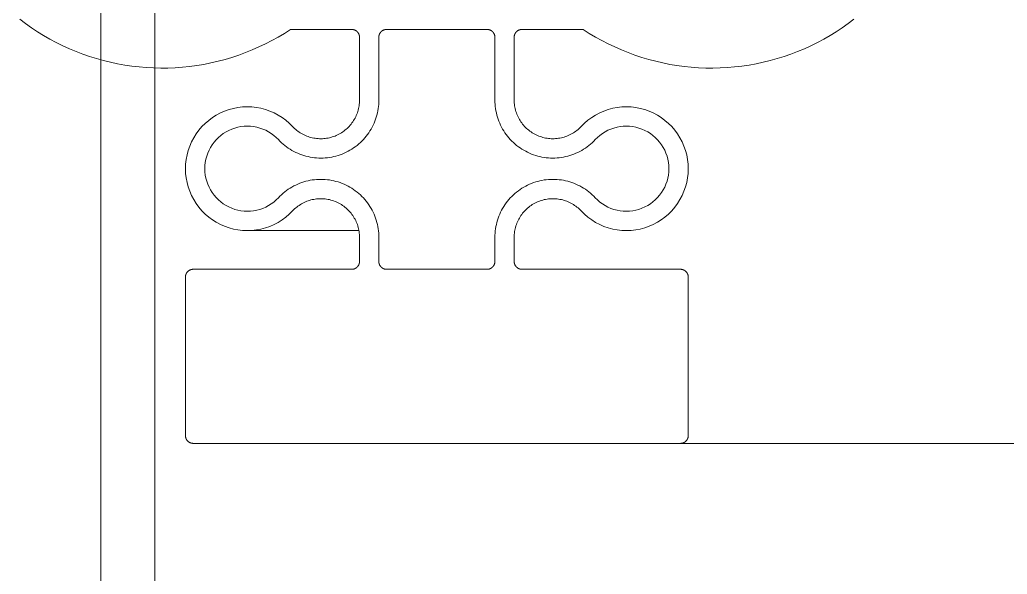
# Model space of a CAD drawing. Header units: millimetres. Extents: x -159872 to 386485, y -250577 to 158966.
# Drawn here: x 157422.58 to 157448.11, y 14197.65 to 14211.98 of the extents above; entities that cross this region are included whole.
import ezdxf

# ---------------------------------------------------------------- set-up
doc = ezdxf.new("R2010")
doc.units = ezdxf.units.MM
doc.layers.get('0').update_dxf_attribs({"lineweight": 25})
doc.layers.add('LDS-equipment-kitchen equipment', color=3, linetype='Continuous', lineweight=13)

# ---------------------------------------------------------------- blocks, each defined once
blk = doc.blocks.new('A$C73be1ed8')
for points in [[(625.4, 620.283, 0), (625.299, 620.441, 0), (625.203, 620.601, 0), (625.112, 620.765, 0), (625.026, 620.931, 0), (624.946, 621.1, 0), (624.87, 621.271, 0), (624.801, 621.444, 0), (624.736, 621.62, 0), (624.677, 621.798, 0), (624.624, 621.977, 0), (624.576, 622.158, 0), (624.534, 622.34, 0), (624.497, 622.523, 0), (624.467, 622.708, 0), (624.442, 622.893, 0), (624.423, 623.079, 0), (624.409, 623.266, 0), (624.402, 623.453, 0), (624.4, 623.64, 0), (624.404, 623.827, 0), (624.414, 624.013, 0), (624.43, 624.2, 0), (624.452, 624.385, 0), (624.479, 624.571, 0), (624.512, 624.755, 0), (624.551, 624.938, 0), (624.596, 625.119, 0), (624.646, 625.299, 0), (624.701, 625.478, 0), (624.763, 625.655, 0), (624.83, 625.829, 0), (624.902, 626.002, 0), (624.979, 626.172, 0), (625.062, 626.34, 0), (625.15, 626.505, 0), (625.243, 626.667, 0), (625.341, 626.826, 0), (625.444, 626.982, 0), (625.552, 627.135, 0), (625.665, 627.285, 0)], [(614.7, 622.8, 0), (614.7, 622.805, 0), (614.7, 622.81, 0), (614.701, 622.815, 0), (614.701, 622.82, 0), (614.702, 622.824, 0), (614.702, 622.829, 0), (614.703, 622.834, 0), (614.704, 622.839, 0), (614.705, 622.844, 0), (614.706, 622.849, 0), (614.707, 622.853, 0), (614.709, 622.858, 0), (614.71, 622.863, 0), (614.712, 622.867, 0), (614.713, 622.872, 0), (614.715, 622.877, 0), (614.717, 622.881, 0), (614.719, 622.886, 0), (614.721, 622.89, 0), (614.724, 622.894, 0), (614.726, 622.899, 0), (614.728, 622.903, 0), (614.731, 622.907, 0), (614.734, 622.911, 0), (614.736, 622.915, 0), (614.739, 622.919, 0), (614.742, 622.923, 0), (614.745, 622.927, 0), (614.749, 622.931, 0), (614.752, 622.934, 0), (614.755, 622.938, 0), (614.759, 622.941, 0), (614.762, 622.945, 0), (614.766, 622.948, 0), (614.769, 622.951, 0), (614.773, 622.955, 0), (614.777, 622.958, 0), (614.781, 622.961, 0), (614.785, 622.964, 0), (614.789, 622.966, 0), (614.793, 622.969, 0), (614.797, 622.972, 0), (614.801, 622.974, 0), (614.806, 622.976, 0), (614.81, 622.979, 0), (614.814, 622.981, 0), (614.819, 622.983, 0), (614.823, 622.985, 0), (614.828, 622.987, 0), (614.833, 622.988, 0), (614.837, 622.99, 0), (614.842, 622.991, 0), (614.847, 622.993, 0), (614.851, 622.994, 0), (614.856, 622.995, 0), (614.861, 622.996, 0), (614.866, 622.997, 0), (614.871, 622.998, 0), (614.876, 622.998, 0), (614.88, 622.999, 0), (614.885, 622.999, 0), (614.89, 623, 0), (614.895, 623, 0), (614.9, 623, 0)], [(619, 623, 0), (619.005, 623, 0), (619.01, 623, 0), (619.015, 622.999, 0), (619.02, 622.999, 0), (619.024, 622.998, 0), (619.029, 622.998, 0), (619.034, 622.997, 0), (619.039, 622.996, 0), (619.044, 622.995, 0), (619.049, 622.994, 0), (619.053, 622.993, 0), (619.058, 622.991, 0), (619.063, 622.99, 0), (619.067, 622.988, 0), (619.072, 622.987, 0), (619.077, 622.985, 0), (619.081, 622.983, 0), (619.086, 622.981, 0), (619.09, 622.979, 0), (619.094, 622.976, 0), (619.099, 622.974, 0), (619.103, 622.972, 0), (619.107, 622.969, 0), (619.111, 622.966, 0), (619.115, 622.964, 0), (619.119, 622.961, 0), (619.123, 622.958, 0), (619.127, 622.955, 0), (619.131, 622.951, 0), (619.134, 622.948, 0), (619.138, 622.945, 0), (619.141, 622.941, 0), (619.145, 622.938, 0), (619.148, 622.934, 0), (619.151, 622.931, 0), (619.155, 622.927, 0), (619.158, 622.923, 0), (619.161, 622.919, 0), (619.164, 622.915, 0), (619.166, 622.911, 0), (619.169, 622.907, 0), (619.172, 622.903, 0), (619.174, 622.899, 0), (619.176, 622.894, 0), (619.179, 622.89, 0), (619.181, 622.886, 0), (619.183, 622.881, 0), (619.185, 622.877, 0), (619.187, 622.872, 0), (619.188, 622.867, 0), (619.19, 622.863, 0), (619.191, 622.858, 0), (619.193, 622.853, 0), (619.194, 622.849, 0), (619.195, 622.844, 0), (619.196, 622.839, 0), (619.197, 622.834, 0), (619.198, 622.829, 0), (619.198, 622.824, 0), (619.199, 622.82, 0), (619.199, 622.815, 0), (619.2, 622.81, 0), (619.2, 622.805, 0), (619.2, 622.8, 0)], [(620.708, 620.231, 0), (620.623, 620.316, 0), (620.546, 620.406, 0), (620.475, 620.503, 0), (620.412, 620.604, 0), (620.356, 620.71, 0), (620.309, 620.819, 0), (620.27, 620.932, 0), (620.239, 621.048, 0), (620.217, 621.165, 0), (620.204, 621.284, 0), (620.2, 621.403, 0), (620.205, 621.523, 0), (620.218, 621.642, 0), (620.241, 621.759, 0), (620.272, 621.874, 0), (620.311, 621.987, 0), (620.359, 622.096, 0), (620.415, 622.202, 0), (620.479, 622.303, 0), (620.55, 622.399, 0), (620.628, 622.49, 0), (620.713, 622.574, 0), (620.803, 622.652, 0), (620.9, 622.723, 0), (621.001, 622.786, 0), (621.107, 622.842, 0), (621.216, 622.89, 0), (621.329, 622.929, 0), (621.444, 622.96, 0), (621.562, 622.982, 0), (621.68, 622.995, 0), (621.8, 623, 0), (621.919, 622.995, 0), (622.038, 622.982, 0), (622.155, 622.96, 0), (622.271, 622.929, 0), (622.384, 622.89, 0), (622.493, 622.842, 0), (622.599, 622.786, 0), (622.7, 622.723, 0), (622.796, 622.652, 0), (622.887, 622.574, 0), (622.971, 622.49, 0), (623.05, 622.399, 0), (623.121, 622.303, 0), (623.184, 622.202, 0), (623.24, 622.097, 0), (623.288, 621.987, 0), (623.328, 621.874, 0), (623.359, 621.759, 0), (623.382, 621.642, 0), (623.395, 621.523, 0), (623.4, 621.404, 0), (623.396, 621.284, 0), (623.383, 621.165, 0), (623.361, 621.048, 0), (623.33, 620.932, 0), (623.291, 620.82, 0), (623.243, 620.71, 0), (623.188, 620.604, 0), (623.125, 620.503, 0), (623.054, 620.406, 0), (622.976, 620.316, 0), (622.892, 620.231, 0)], [(621.049, 620.596, 0), (620.991, 620.654, 0), (620.938, 620.717, 0), (620.889, 620.783, 0), (620.846, 620.853, 0), (620.807, 620.925, 0), (620.775, 621.001, 0), (620.748, 621.078, 0), (620.727, 621.158, 0), (620.712, 621.239, 0), (620.703, 621.32, 0), (620.7, 621.402, 0), (620.703, 621.484, 0), (620.713, 621.566, 0), (620.728, 621.647, 0), (620.749, 621.726, 0), (620.777, 621.803, 0), (620.81, 621.879, 0), (620.848, 621.951, 0), (620.892, 622.021, 0), (620.941, 622.087, 0), (620.994, 622.149, 0), (621.053, 622.207, 0), (621.115, 622.261, 0), (621.181, 622.309, 0), (621.251, 622.353, 0), (621.323, 622.391, 0), (621.399, 622.424, 0), (621.476, 622.451, 0), (621.555, 622.472, 0), (621.636, 622.488, 0), (621.718, 622.497, 0), (621.8, 622.5, 0), (621.882, 622.497, 0), (621.964, 622.488, 0), (622.044, 622.472, 0), (622.124, 622.451, 0), (622.201, 622.424, 0), (622.276, 622.391, 0), (622.349, 622.353, 0), (622.419, 622.309, 0), (622.485, 622.261, 0), (622.547, 622.207, 0), (622.605, 622.149, 0), (622.659, 622.087, 0), (622.708, 622.021, 0), (622.752, 621.951, 0), (622.79, 621.879, 0), (622.823, 621.804, 0), (622.85, 621.726, 0), (622.872, 621.647, 0), (622.887, 621.566, 0), (622.897, 621.485, 0), (622.9, 621.402, 0), (622.897, 621.32, 0), (622.888, 621.239, 0), (622.873, 621.158, 0), (622.852, 621.079, 0), (622.825, 621.001, 0), (622.792, 620.926, 0), (622.754, 620.853, 0), (622.711, 620.783, 0), (622.662, 620.717, 0), (622.609, 620.654, 0), (622.551, 620.596, 0)], [(621.049, 620.596, 0), (621.089, 620.557, 0), (621.128, 620.517, 0), (621.165, 620.475, 0), (621.201, 620.431, 0), (621.235, 620.387, 0), (621.267, 620.341, 0), (621.297, 620.294, 0), (621.326, 620.246, 0), (621.353, 620.197, 0), (621.378, 620.147, 0), (621.402, 620.096, 0), (621.423, 620.044, 0), (621.442, 619.992, 0), (621.46, 619.938, 0), (621.475, 619.884, 0), (621.488, 619.83, 0), (621.5, 619.775, 0), (621.509, 619.72, 0), (621.516, 619.664, 0), (621.521, 619.609, 0), (621.524, 619.553, 0), (621.525, 619.497, 0), (621.524, 619.441, 0), (621.521, 619.385, 0), (621.515, 619.329, 0), (621.508, 619.273, 0), (621.498, 619.218, 0), (621.487, 619.163, 0), (621.473, 619.109, 0), (621.458, 619.055, 0), (621.44, 619.002, 0), (621.42, 618.95, 0), (621.399, 618.898, 0), (621.375, 618.847, 0), (621.35, 618.797, 0), (621.323, 618.748, 0), (621.294, 618.7, 0), (621.263, 618.653, 0), (621.231, 618.608, 0), (621.197, 618.563, 0), (621.161, 618.52, 0), (621.123, 618.478, 0), (621.084, 618.438, 0), (621.044, 618.399, 0), (621.002, 618.362, 0), (620.959, 618.326, 0), (620.915, 618.292, 0), (620.869, 618.26, 0), (620.822, 618.229, 0), (620.774, 618.2, 0), (620.725, 618.173, 0), (620.675, 618.148, 0), (620.624, 618.125, 0), (620.572, 618.103, 0), (620.52, 618.084, 0), (620.467, 618.066, 0), (620.413, 618.051, 0), (620.358, 618.038, 0), (620.303, 618.026, 0), (620.248, 618.017, 0), (620.193, 618.009, 0), (620.137, 618.004, 0), (620.081, 618.001, 0), (620.025, 618, 0)], [(623.575, 618, 0), (623.519, 618.001, 0), (623.463, 618.004, 0), (623.407, 618.009, 0), (623.352, 618.017, 0), (623.296, 618.026, 0), (623.242, 618.037, 0), (623.187, 618.051, 0), (623.133, 618.066, 0), (623.08, 618.084, 0), (623.028, 618.103, 0), (622.976, 618.125, 0), (622.925, 618.148, 0), (622.875, 618.173, 0), (622.826, 618.2, 0), (622.778, 618.229, 0), (622.731, 618.26, 0), (622.685, 618.292, 0), (622.641, 618.326, 0), (622.598, 618.362, 0), (622.556, 618.399, 0), (622.515, 618.438, 0), (622.476, 618.478, 0), (622.439, 618.52, 0), (622.403, 618.563, 0), (622.369, 618.608, 0), (622.337, 618.653, 0), (622.306, 618.7, 0), (622.277, 618.748, 0), (622.25, 618.797, 0), (622.224, 618.847, 0), (622.201, 618.898, 0), (622.179, 618.95, 0), (622.16, 619.002, 0), (622.142, 619.055, 0), (622.127, 619.109, 0), (622.113, 619.163, 0), (622.102, 619.218, 0), (622.092, 619.273, 0), (622.085, 619.329, 0), (622.079, 619.385, 0), (622.076, 619.441, 0), (622.075, 619.497, 0), (622.076, 619.553, 0), (622.079, 619.609, 0), (622.084, 619.664, 0), (622.091, 619.72, 0), (622.1, 619.775, 0), (622.112, 619.83, 0), (622.125, 619.885, 0), (622.14, 619.938, 0), (622.158, 619.992, 0), (622.177, 620.044, 0), (622.198, 620.096, 0), (622.222, 620.147, 0), (622.247, 620.197, 0), (622.274, 620.246, 0), (622.302, 620.294, 0), (622.333, 620.341, 0), (622.365, 620.387, 0), (622.399, 620.432, 0), (622.435, 620.475, 0), (622.472, 620.517, 0), (622.511, 620.557, 0), (622.551, 620.596, 0)], [(620.708, 620.231, 0), (620.734, 620.205, 0), (620.76, 620.178, 0), (620.785, 620.15, 0), (620.809, 620.121, 0), (620.831, 620.091, 0), (620.853, 620.061, 0), (620.873, 620.029, 0), (620.893, 619.997, 0), (620.91, 619.965, 0), (620.927, 619.931, 0), (620.943, 619.897, 0), (620.957, 619.863, 0), (620.97, 619.828, 0), (620.981, 619.792, 0), (620.992, 619.756, 0), (621, 619.72, 0), (621.008, 619.683, 0), (621.014, 619.647, 0), (621.019, 619.61, 0), (621.022, 619.572, 0), (621.024, 619.535, 0), (621.025, 619.498, 0), (621.024, 619.46, 0), (621.022, 619.423, 0), (621.018, 619.386, 0), (621.014, 619.349, 0), (621.007, 619.312, 0), (621, 619.276, 0), (620.99, 619.239, 0), (620.98, 619.204, 0), (620.968, 619.168, 0), (620.955, 619.133, 0), (620.941, 619.099, 0), (620.925, 619.065, 0), (620.908, 619.031, 0), (620.89, 618.999, 0), (620.871, 618.967, 0), (620.85, 618.936, 0), (620.829, 618.905, 0), (620.806, 618.876, 0), (620.782, 618.847, 0), (620.757, 618.819, 0), (620.731, 618.792, 0), (620.704, 618.766, 0), (620.677, 618.741, 0), (620.648, 618.718, 0), (620.618, 618.695, 0), (620.588, 618.673, 0), (620.556, 618.653, 0), (620.524, 618.634, 0), (620.492, 618.616, 0), (620.458, 618.599, 0), (620.424, 618.583, 0), (620.39, 618.569, 0), (620.355, 618.556, 0), (620.319, 618.544, 0), (620.283, 618.534, 0), (620.247, 618.525, 0), (620.211, 618.517, 0), (620.174, 618.511, 0), (620.137, 618.506, 0), (620.1, 618.503, 0), (620.062, 618.501, 0), (620.025, 618.5, 0)], [(623.575, 618.5, 0), (623.538, 618.501, 0), (623.5, 618.503, 0), (623.463, 618.506, 0), (623.426, 618.511, 0), (623.389, 618.517, 0), (623.353, 618.525, 0), (623.317, 618.534, 0), (623.281, 618.544, 0), (623.245, 618.556, 0), (623.21, 618.569, 0), (623.176, 618.583, 0), (623.142, 618.599, 0), (623.108, 618.616, 0), (623.076, 618.634, 0), (623.044, 618.653, 0), (623.012, 618.673, 0), (622.982, 618.695, 0), (622.952, 618.718, 0), (622.923, 618.741, 0), (622.895, 618.766, 0), (622.869, 618.792, 0), (622.843, 618.819, 0), (622.818, 618.847, 0), (622.794, 618.875, 0), (622.771, 618.905, 0), (622.749, 618.935, 0), (622.729, 618.967, 0), (622.71, 618.999, 0), (622.691, 619.031, 0), (622.675, 619.065, 0), (622.659, 619.099, 0), (622.645, 619.133, 0), (622.632, 619.168, 0), (622.62, 619.204, 0), (622.609, 619.239, 0), (622.6, 619.276, 0), (622.593, 619.312, 0), (622.586, 619.349, 0), (622.581, 619.386, 0), (622.578, 619.423, 0), (622.576, 619.46, 0), (622.575, 619.498, 0), (622.575, 619.535, 0), (622.577, 619.572, 0), (622.581, 619.61, 0), (622.586, 619.647, 0), (622.592, 619.684, 0), (622.599, 619.72, 0), (622.608, 619.756, 0), (622.618, 619.792, 0), (622.63, 619.828, 0), (622.643, 619.863, 0), (622.657, 619.897, 0), (622.673, 619.931, 0), (622.689, 619.965, 0), (622.707, 619.998, 0), (622.727, 620.03, 0), (622.747, 620.061, 0), (622.768, 620.091, 0), (622.791, 620.121, 0), (622.815, 620.15, 0), (622.84, 620.178, 0), (622.865, 620.205, 0), (622.892, 620.231, 0)], [(619.4, 618.5, 0), (619.395, 618.5, 0), (619.39, 618.5, 0), (619.385, 618.501, 0), (619.38, 618.501, 0), (619.376, 618.502, 0), (619.371, 618.502, 0), (619.366, 618.503, 0), (619.361, 618.504, 0), (619.356, 618.505, 0), (619.351, 618.506, 0), (619.347, 618.507, 0), (619.342, 618.509, 0), (619.337, 618.51, 0), (619.333, 618.512, 0), (619.328, 618.513, 0), (619.323, 618.515, 0), (619.319, 618.517, 0), (619.314, 618.519, 0), (619.31, 618.521, 0), (619.306, 618.524, 0), (619.301, 618.526, 0), (619.297, 618.528, 0), (619.293, 618.531, 0), (619.289, 618.534, 0), (619.285, 618.536, 0), (619.281, 618.539, 0), (619.277, 618.542, 0), (619.273, 618.545, 0), (619.269, 618.549, 0), (619.266, 618.552, 0), (619.262, 618.555, 0), (619.259, 618.559, 0), (619.255, 618.562, 0), (619.252, 618.566, 0), (619.249, 618.569, 0), (619.245, 618.573, 0), (619.242, 618.577, 0), (619.239, 618.581, 0), (619.236, 618.585, 0), (619.234, 618.589, 0), (619.231, 618.593, 0), (619.228, 618.597, 0), (619.226, 618.601, 0), (619.224, 618.606, 0), (619.221, 618.61, 0), (619.219, 618.614, 0), (619.217, 618.619, 0), (619.215, 618.623, 0), (619.213, 618.628, 0), (619.212, 618.633, 0), (619.21, 618.637, 0), (619.209, 618.642, 0), (619.207, 618.647, 0), (619.206, 618.651, 0), (619.205, 618.656, 0), (619.204, 618.661, 0), (619.203, 618.666, 0), (619.202, 618.671, 0), (619.202, 618.676, 0), (619.201, 618.68, 0), (619.201, 618.685, 0), (619.2, 618.69, 0), (619.2, 618.695, 0), (619.2, 618.7, 0)], [(625.4, 618.7, 0), (625.4, 618.695, 0), (625.4, 618.69, 0), (625.399, 618.685, 0), (625.399, 618.68, 0), (625.398, 618.676, 0), (625.398, 618.671, 0), (625.397, 618.666, 0), (625.396, 618.661, 0), (625.395, 618.656, 0), (625.394, 618.651, 0), (625.393, 618.647, 0), (625.391, 618.642, 0), (625.39, 618.637, 0), (625.388, 618.633, 0), (625.387, 618.628, 0), (625.385, 618.623, 0), (625.383, 618.619, 0), (625.381, 618.614, 0), (625.379, 618.61, 0), (625.376, 618.606, 0), (625.374, 618.601, 0), (625.372, 618.597, 0), (625.369, 618.593, 0), (625.366, 618.589, 0), (625.364, 618.585, 0), (625.361, 618.581, 0), (625.358, 618.577, 0), (625.355, 618.573, 0), (625.351, 618.569, 0), (625.348, 618.566, 0), (625.345, 618.562, 0), (625.341, 618.559, 0), (625.338, 618.555, 0), (625.334, 618.552, 0), (625.331, 618.549, 0), (625.327, 618.545, 0), (625.323, 618.542, 0), (625.319, 618.539, 0), (625.315, 618.536, 0), (625.311, 618.534, 0), (625.307, 618.531, 0), (625.303, 618.528, 0), (625.299, 618.526, 0), (625.294, 618.524, 0), (625.29, 618.521, 0), (625.286, 618.519, 0), (625.281, 618.517, 0), (625.277, 618.515, 0), (625.272, 618.513, 0), (625.267, 618.512, 0), (625.263, 618.51, 0), (625.258, 618.509, 0), (625.253, 618.507, 0), (625.249, 618.506, 0), (625.244, 618.505, 0), (625.239, 618.504, 0), (625.234, 618.503, 0), (625.229, 618.502, 0), (625.224, 618.502, 0), (625.22, 618.501, 0), (625.215, 618.501, 0), (625.21, 618.5, 0), (625.205, 618.5, 0), (625.2, 618.5, 0)], [(619.2, 617.8, 0), (619.2, 617.805, 0), (619.2, 617.81, 0), (619.201, 617.815, 0), (619.201, 617.82, 0), (619.202, 617.824, 0), (619.202, 617.829, 0), (619.203, 617.834, 0), (619.204, 617.839, 0), (619.205, 617.844, 0), (619.206, 617.849, 0), (619.207, 617.853, 0), (619.209, 617.858, 0), (619.21, 617.863, 0), (619.212, 617.867, 0), (619.213, 617.872, 0), (619.215, 617.877, 0), (619.217, 617.881, 0), (619.219, 617.886, 0), (619.221, 617.89, 0), (619.224, 617.894, 0), (619.226, 617.899, 0), (619.228, 617.903, 0), (619.231, 617.907, 0), (619.234, 617.911, 0), (619.236, 617.915, 0), (619.239, 617.919, 0), (619.242, 617.923, 0), (619.245, 617.927, 0), (619.249, 617.931, 0), (619.252, 617.934, 0), (619.255, 617.938, 0), (619.259, 617.941, 0), (619.262, 617.945, 0), (619.266, 617.948, 0), (619.269, 617.951, 0), (619.273, 617.955, 0), (619.277, 617.958, 0), (619.281, 617.961, 0), (619.285, 617.964, 0), (619.289, 617.966, 0), (619.293, 617.969, 0), (619.297, 617.972, 0), (619.301, 617.974, 0), (619.306, 617.976, 0), (619.31, 617.979, 0), (619.314, 617.981, 0), (619.319, 617.983, 0), (619.323, 617.985, 0), (619.328, 617.987, 0), (619.333, 617.988, 0), (619.337, 617.99, 0), (619.342, 617.991, 0), (619.347, 617.993, 0), (619.351, 617.994, 0), (619.356, 617.995, 0), (619.361, 617.996, 0), (619.366, 617.997, 0), (619.371, 617.998, 0), (619.376, 617.998, 0), (619.38, 617.999, 0), (619.385, 617.999, 0), (619.39, 618, 0), (619.395, 618, 0), (619.4, 618, 0)], [(625.2, 618, 0), (625.205, 618, 0), (625.21, 618, 0), (625.215, 617.999, 0), (625.22, 617.999, 0), (625.224, 617.998, 0), (625.229, 617.998, 0), (625.234, 617.997, 0), (625.239, 617.996, 0), (625.244, 617.995, 0), (625.249, 617.994, 0), (625.253, 617.993, 0), (625.258, 617.991, 0), (625.263, 617.99, 0), (625.267, 617.988, 0), (625.272, 617.987, 0), (625.277, 617.985, 0), (625.281, 617.983, 0), (625.286, 617.981, 0), (625.29, 617.979, 0), (625.294, 617.976, 0), (625.299, 617.974, 0), (625.303, 617.972, 0), (625.307, 617.969, 0), (625.311, 617.966, 0), (625.315, 617.964, 0), (625.319, 617.961, 0), (625.323, 617.958, 0), (625.327, 617.955, 0), (625.331, 617.951, 0), (625.334, 617.948, 0), (625.338, 617.945, 0), (625.341, 617.941, 0), (625.345, 617.938, 0), (625.348, 617.934, 0), (625.351, 617.931, 0), (625.355, 617.927, 0), (625.358, 617.923, 0), (625.361, 617.919, 0), (625.364, 617.915, 0), (625.366, 617.911, 0), (625.369, 617.907, 0), (625.372, 617.903, 0), (625.374, 617.899, 0), (625.376, 617.894, 0), (625.379, 617.89, 0), (625.381, 617.886, 0), (625.383, 617.881, 0), (625.385, 617.877, 0), (625.387, 617.872, 0), (625.388, 617.867, 0), (625.39, 617.863, 0), (625.391, 617.858, 0), (625.393, 617.853, 0), (625.394, 617.849, 0), (625.395, 617.844, 0), (625.396, 617.839, 0), (625.397, 617.834, 0), (625.398, 617.829, 0), (625.398, 617.824, 0), (625.399, 617.82, 0), (625.399, 617.815, 0), (625.4, 617.81, 0), (625.4, 617.805, 0), (625.4, 617.8, 0)], [(619.4, 615, 0), (619.395, 615, 0), (619.39, 615, 0), (619.385, 615.001, 0), (619.38, 615.001, 0), (619.376, 615.002, 0), (619.371, 615.002, 0), (619.366, 615.003, 0), (619.361, 615.004, 0), (619.356, 615.005, 0), (619.351, 615.006, 0), (619.347, 615.007, 0), (619.342, 615.009, 0), (619.337, 615.01, 0), (619.333, 615.012, 0), (619.328, 615.013, 0), (619.323, 615.015, 0), (619.319, 615.017, 0), (619.314, 615.019, 0), (619.31, 615.021, 0), (619.306, 615.024, 0), (619.301, 615.026, 0), (619.297, 615.028, 0), (619.293, 615.031, 0), (619.289, 615.034, 0), (619.285, 615.036, 0), (619.281, 615.039, 0), (619.277, 615.042, 0), (619.273, 615.045, 0), (619.269, 615.049, 0), (619.266, 615.052, 0), (619.262, 615.055, 0), (619.259, 615.059, 0), (619.255, 615.062, 0), (619.252, 615.066, 0), (619.249, 615.069, 0), (619.245, 615.073, 0), (619.242, 615.077, 0), (619.239, 615.081, 0), (619.236, 615.085, 0), (619.234, 615.089, 0), (619.231, 615.093, 0), (619.228, 615.097, 0), (619.226, 615.101, 0), (619.224, 615.106, 0), (619.221, 615.11, 0), (619.219, 615.114, 0), (619.217, 615.119, 0), (619.215, 615.123, 0), (619.213, 615.128, 0), (619.212, 615.133, 0), (619.21, 615.137, 0), (619.209, 615.142, 0), (619.207, 615.147, 0), (619.206, 615.151, 0), (619.205, 615.156, 0), (619.204, 615.161, 0), (619.203, 615.166, 0), (619.202, 615.171, 0), (619.202, 615.176, 0), (619.201, 615.18, 0), (619.201, 615.185, 0), (619.2, 615.19, 0), (619.2, 615.195, 0), (619.2, 615.2, 0)], [(625.4, 615.2, 0), (625.4, 615.195, 0), (625.4, 615.19, 0), (625.399, 615.185, 0), (625.399, 615.18, 0), (625.398, 615.176, 0), (625.398, 615.171, 0), (625.397, 615.166, 0), (625.396, 615.161, 0), (625.395, 615.156, 0), (625.394, 615.151, 0), (625.393, 615.147, 0), (625.391, 615.142, 0), (625.39, 615.137, 0), (625.388, 615.133, 0), (625.387, 615.128, 0), (625.385, 615.123, 0), (625.383, 615.119, 0), (625.381, 615.114, 0), (625.379, 615.11, 0), (625.376, 615.106, 0), (625.374, 615.101, 0), (625.372, 615.097, 0), (625.369, 615.093, 0), (625.366, 615.089, 0), (625.364, 615.085, 0), (625.361, 615.081, 0), (625.358, 615.077, 0), (625.355, 615.073, 0), (625.351, 615.069, 0), (625.348, 615.066, 0), (625.345, 615.062, 0), (625.341, 615.059, 0), (625.338, 615.055, 0), (625.334, 615.052, 0), (625.331, 615.049, 0), (625.327, 615.045, 0), (625.323, 615.042, 0), (625.319, 615.039, 0), (625.315, 615.036, 0), (625.311, 615.034, 0), (625.307, 615.031, 0), (625.303, 615.028, 0), (625.299, 615.026, 0), (625.294, 615.024, 0), (625.29, 615.021, 0), (625.286, 615.019, 0), (625.281, 615.017, 0), (625.277, 615.015, 0), (625.272, 615.013, 0), (625.267, 615.012, 0), (625.263, 615.01, 0), (625.258, 615.009, 0), (625.253, 615.007, 0), (625.249, 615.006, 0), (625.244, 615.005, 0), (625.239, 615.004, 0), (625.234, 615.003, 0), (625.229, 615.002, 0), (625.224, 615.002, 0), (625.22, 615.001, 0), (625.215, 615.001, 0), (625.21, 615, 0), (625.205, 615, 0), (625.2, 615, 0)], [(620.025, 615, 0), (620.081, 614.999, 0), (620.137, 614.996, 0), (620.193, 614.991, 0), (620.248, 614.983, 0), (620.303, 614.974, 0), (620.358, 614.962, 0), (620.413, 614.949, 0), (620.467, 614.934, 0), (620.52, 614.916, 0), (620.572, 614.897, 0), (620.624, 614.875, 0), (620.675, 614.852, 0), (620.725, 614.827, 0), (620.774, 614.8, 0), (620.822, 614.771, 0), (620.869, 614.74, 0), (620.915, 614.708, 0), (620.959, 614.674, 0), (621.002, 614.638, 0), (621.044, 614.601, 0), (621.084, 614.562, 0), (621.123, 614.522, 0), (621.161, 614.48, 0), (621.197, 614.437, 0), (621.231, 614.392, 0), (621.263, 614.347, 0), (621.294, 614.3, 0), (621.323, 614.252, 0), (621.35, 614.203, 0), (621.375, 614.153, 0), (621.399, 614.102, 0), (621.42, 614.05, 0), (621.44, 613.998, 0), (621.458, 613.945, 0), (621.473, 613.891, 0), (621.487, 613.837, 0), (621.498, 613.782, 0), (621.508, 613.727, 0), (621.515, 613.671, 0), (621.521, 613.615, 0), (621.524, 613.559, 0), (621.525, 613.503, 0), (621.524, 613.447, 0), (621.521, 613.391, 0), (621.516, 613.336, 0), (621.509, 613.28, 0), (621.5, 613.225, 0), (621.488, 613.17, 0), (621.475, 613.116, 0), (621.46, 613.062, 0), (621.442, 613.008, 0), (621.423, 612.956, 0), (621.402, 612.904, 0), (621.378, 612.853, 0), (621.353, 612.803, 0), (621.326, 612.754, 0), (621.297, 612.706, 0), (621.267, 612.659, 0), (621.235, 612.613, 0), (621.201, 612.569, 0), (621.165, 612.525, 0), (621.128, 612.483, 0), (621.089, 612.443, 0), (621.049, 612.404, 0)], [(622.551, 612.404, 0), (622.511, 612.443, 0), (622.472, 612.483, 0), (622.435, 612.525, 0), (622.399, 612.569, 0), (622.365, 612.613, 0), (622.333, 612.659, 0), (622.303, 612.706, 0), (622.274, 612.754, 0), (622.247, 612.803, 0), (622.222, 612.853, 0), (622.198, 612.904, 0), (622.177, 612.956, 0), (622.158, 613.008, 0), (622.14, 613.062, 0), (622.125, 613.116, 0), (622.112, 613.17, 0), (622.1, 613.225, 0), (622.091, 613.28, 0), (622.084, 613.336, 0), (622.079, 613.391, 0), (622.076, 613.447, 0), (622.075, 613.503, 0), (622.076, 613.559, 0), (622.079, 613.615, 0), (622.085, 613.671, 0), (622.092, 613.727, 0), (622.102, 613.782, 0), (622.113, 613.837, 0), (622.127, 613.891, 0), (622.142, 613.945, 0), (622.16, 613.998, 0), (622.18, 614.05, 0), (622.201, 614.102, 0), (622.225, 614.153, 0), (622.25, 614.203, 0), (622.277, 614.252, 0), (622.306, 614.3, 0), (622.337, 614.347, 0), (622.369, 614.392, 0), (622.403, 614.437, 0), (622.439, 614.48, 0), (622.477, 614.522, 0), (622.516, 614.562, 0), (622.556, 614.601, 0), (622.598, 614.638, 0), (622.641, 614.674, 0), (622.685, 614.708, 0), (622.731, 614.74, 0), (622.778, 614.771, 0), (622.826, 614.8, 0), (622.875, 614.827, 0), (622.925, 614.852, 0), (622.976, 614.875, 0), (623.028, 614.897, 0), (623.08, 614.916, 0), (623.133, 614.934, 0), (623.187, 614.949, 0), (623.242, 614.962, 0), (623.297, 614.974, 0), (623.352, 614.983, 0), (623.407, 614.991, 0), (623.463, 614.996, 0), (623.519, 614.999, 0), (623.575, 615, 0)], [(619.2, 614.3, 0), (619.2, 614.305, 0), (619.2, 614.31, 0), (619.201, 614.315, 0), (619.201, 614.32, 0), (619.202, 614.324, 0), (619.202, 614.329, 0), (619.203, 614.334, 0), (619.204, 614.339, 0), (619.205, 614.344, 0), (619.206, 614.349, 0), (619.207, 614.353, 0), (619.209, 614.358, 0), (619.21, 614.363, 0), (619.212, 614.367, 0), (619.213, 614.372, 0), (619.215, 614.377, 0), (619.217, 614.381, 0), (619.219, 614.386, 0), (619.221, 614.39, 0), (619.224, 614.394, 0), (619.226, 614.399, 0), (619.228, 614.403, 0), (619.231, 614.407, 0), (619.234, 614.411, 0), (619.236, 614.415, 0), (619.239, 614.419, 0), (619.242, 614.423, 0), (619.245, 614.427, 0), (619.249, 614.431, 0), (619.252, 614.434, 0), (619.255, 614.438, 0), (619.259, 614.441, 0), (619.262, 614.445, 0), (619.266, 614.448, 0), (619.269, 614.451, 0), (619.273, 614.455, 0), (619.277, 614.458, 0), (619.281, 614.461, 0), (619.285, 614.464, 0), (619.289, 614.466, 0), (619.293, 614.469, 0), (619.297, 614.472, 0), (619.301, 614.474, 0), (619.306, 614.476, 0), (619.31, 614.479, 0), (619.314, 614.481, 0), (619.319, 614.483, 0), (619.323, 614.485, 0), (619.328, 614.487, 0), (619.333, 614.488, 0), (619.337, 614.49, 0), (619.342, 614.491, 0), (619.347, 614.493, 0), (619.351, 614.494, 0), (619.356, 614.495, 0), (619.361, 614.496, 0), (619.366, 614.497, 0), (619.371, 614.498, 0), (619.376, 614.498, 0), (619.38, 614.499, 0), (619.385, 614.499, 0), (619.39, 614.5, 0), (619.395, 614.5, 0), (619.4, 614.5, 0)], [(620.025, 614.5, 0), (620.062, 614.499, 0), (620.1, 614.497, 0), (620.137, 614.494, 0), (620.174, 614.489, 0), (620.211, 614.483, 0), (620.247, 614.475, 0), (620.283, 614.466, 0), (620.319, 614.456, 0), (620.355, 614.444, 0), (620.39, 614.431, 0), (620.424, 614.417, 0), (620.458, 614.401, 0), (620.492, 614.384, 0), (620.524, 614.366, 0), (620.556, 614.347, 0), (620.588, 614.327, 0), (620.618, 614.305, 0), (620.648, 614.282, 0), (620.677, 614.259, 0), (620.704, 614.234, 0), (620.731, 614.208, 0), (620.757, 614.181, 0), (620.782, 614.153, 0), (620.806, 614.124, 0), (620.829, 614.095, 0), (620.85, 614.064, 0), (620.871, 614.033, 0), (620.89, 614.001, 0), (620.908, 613.969, 0), (620.925, 613.935, 0), (620.941, 613.901, 0), (620.955, 613.867, 0), (620.968, 613.832, 0), (620.98, 613.796, 0), (620.99, 613.761, 0), (621, 613.724, 0), (621.007, 613.688, 0), (621.014, 613.651, 0), (621.018, 613.614, 0), (621.022, 613.577, 0), (621.024, 613.54, 0), (621.025, 613.502, 0), (621.024, 613.465, 0), (621.022, 613.428, 0), (621.019, 613.39, 0), (621.014, 613.353, 0), (621.008, 613.317, 0), (621, 613.28, 0), (620.992, 613.244, 0), (620.981, 613.208, 0), (620.97, 613.172, 0), (620.957, 613.137, 0), (620.943, 613.103, 0), (620.927, 613.069, 0), (620.91, 613.035, 0), (620.893, 613.003, 0), (620.873, 612.971, 0), (620.853, 612.939, 0), (620.831, 612.909, 0), (620.809, 612.879, 0), (620.785, 612.85, 0), (620.76, 612.822, 0), (620.734, 612.795, 0), (620.708, 612.769, 0)], [(622.892, 612.769, 0), (622.865, 612.795, 0), (622.84, 612.822, 0), (622.815, 612.85, 0), (622.791, 612.879, 0), (622.768, 612.909, 0), (622.747, 612.939, 0), (622.727, 612.97, 0), (622.707, 613.003, 0), (622.689, 613.035, 0), (622.673, 613.069, 0), (622.657, 613.103, 0), (622.643, 613.137, 0), (622.63, 613.172, 0), (622.618, 613.208, 0), (622.608, 613.244, 0), (622.599, 613.28, 0), (622.592, 613.316, 0), (622.586, 613.353, 0), (622.581, 613.39, 0), (622.577, 613.428, 0), (622.575, 613.465, 0), (622.575, 613.502, 0), (622.576, 613.54, 0), (622.578, 613.577, 0), (622.581, 613.614, 0), (622.586, 613.651, 0), (622.593, 613.688, 0), (622.6, 613.724, 0), (622.609, 613.761, 0), (622.62, 613.796, 0), (622.632, 613.832, 0), (622.645, 613.867, 0), (622.659, 613.901, 0), (622.675, 613.935, 0), (622.691, 613.969, 0), (622.71, 614.001, 0), (622.729, 614.033, 0), (622.749, 614.065, 0), (622.771, 614.095, 0), (622.794, 614.125, 0), (622.818, 614.153, 0), (622.843, 614.181, 0), (622.869, 614.208, 0), (622.895, 614.234, 0), (622.923, 614.259, 0), (622.952, 614.282, 0), (622.982, 614.305, 0), (623.012, 614.327, 0), (623.044, 614.347, 0), (623.076, 614.366, 0), (623.108, 614.384, 0), (623.142, 614.401, 0), (623.176, 614.417, 0), (623.21, 614.431, 0), (623.245, 614.444, 0), (623.281, 614.456, 0), (623.317, 614.466, 0), (623.353, 614.475, 0), (623.389, 614.483, 0), (623.426, 614.489, 0), (623.463, 614.494, 0), (623.5, 614.497, 0), (623.538, 614.499, 0), (623.575, 614.5, 0)], [(625.2, 614.5, 0), (625.205, 614.5, 0), (625.21, 614.5, 0), (625.215, 614.499, 0), (625.22, 614.499, 0), (625.224, 614.498, 0), (625.229, 614.498, 0), (625.234, 614.497, 0), (625.239, 614.496, 0), (625.244, 614.495, 0), (625.249, 614.494, 0), (625.253, 614.493, 0), (625.258, 614.491, 0), (625.263, 614.49, 0), (625.267, 614.488, 0), (625.272, 614.487, 0), (625.277, 614.485, 0), (625.281, 614.483, 0), (625.286, 614.481, 0), (625.29, 614.479, 0), (625.294, 614.476, 0), (625.299, 614.474, 0), (625.303, 614.472, 0), (625.307, 614.469, 0), (625.311, 614.466, 0), (625.315, 614.464, 0), (625.319, 614.461, 0), (625.323, 614.458, 0), (625.327, 614.455, 0), (625.331, 614.451, 0), (625.334, 614.448, 0), (625.338, 614.445, 0), (625.341, 614.441, 0), (625.345, 614.438, 0), (625.348, 614.434, 0), (625.351, 614.431, 0), (625.355, 614.427, 0), (625.358, 614.423, 0), (625.361, 614.419, 0), (625.364, 614.415, 0), (625.366, 614.411, 0), (625.369, 614.407, 0), (625.372, 614.403, 0), (625.374, 614.399, 0), (625.376, 614.394, 0), (625.379, 614.39, 0), (625.381, 614.386, 0), (625.383, 614.381, 0), (625.385, 614.377, 0), (625.387, 614.372, 0), (625.388, 614.367, 0), (625.39, 614.363, 0), (625.391, 614.358, 0), (625.393, 614.353, 0), (625.394, 614.349, 0), (625.395, 614.344, 0), (625.396, 614.339, 0), (625.397, 614.334, 0), (625.398, 614.329, 0), (625.398, 614.324, 0), (625.399, 614.32, 0), (625.399, 614.315, 0), (625.4, 614.31, 0), (625.4, 614.305, 0), (625.4, 614.3, 0)], [(622.892, 612.769, 0), (622.976, 612.684, 0), (623.054, 612.594, 0), (623.125, 612.497, 0), (623.188, 612.396, 0), (623.243, 612.29, 0), (623.291, 612.18, 0), (623.33, 612.068, 0), (623.361, 611.952, 0), (623.383, 611.835, 0), (623.396, 611.716, 0), (623.4, 611.596, 0), (623.395, 611.477, 0), (623.382, 611.358, 0), (623.359, 611.241, 0), (623.328, 611.126, 0), (623.288, 611.013, 0), (623.24, 610.903, 0), (623.184, 610.798, 0), (623.121, 610.697, 0), (623.05, 610.601, 0), (622.971, 610.51, 0), (622.887, 610.426, 0), (622.796, 610.348, 0), (622.7, 610.277, 0), (622.599, 610.214, 0), (622.493, 610.158, 0), (622.384, 610.11, 0), (622.271, 610.071, 0), (622.155, 610.04, 0), (622.038, 610.018, 0), (621.919, 610.005, 0), (621.8, 610, 0), (621.68, 610.005, 0), (621.562, 610.018, 0), (621.444, 610.04, 0), (621.329, 610.071, 0), (621.216, 610.11, 0), (621.107, 610.158, 0), (621.001, 610.214, 0), (620.9, 610.277, 0), (620.803, 610.348, 0), (620.713, 610.426, 0), (620.628, 610.51, 0), (620.55, 610.601, 0), (620.479, 610.697, 0), (620.415, 610.798, 0), (620.359, 610.904, 0), (620.311, 611.013, 0), (620.272, 611.126, 0), (620.241, 611.241, 0), (620.218, 611.358, 0), (620.205, 611.477, 0), (620.2, 611.597, 0), (620.204, 611.716, 0), (620.217, 611.835, 0), (620.239, 611.952, 0), (620.27, 612.068, 0), (620.309, 612.181, 0), (620.356, 612.29, 0), (620.412, 612.396, 0), (620.475, 612.497, 0), (620.546, 612.594, 0), (620.623, 612.684, 0), (620.708, 612.769, 0)], [(625.665, 605.715, 0), (625.552, 605.865, 0), (625.444, 606.018, 0), (625.341, 606.174, 0), (625.243, 606.333, 0), (625.15, 606.495, 0), (625.062, 606.66, 0), (624.979, 606.828, 0), (624.902, 606.998, 0), (624.83, 607.171, 0), (624.763, 607.345, 0), (624.701, 607.522, 0), (624.646, 607.701, 0), (624.596, 607.881, 0), (624.551, 608.062, 0), (624.512, 608.245, 0), (624.479, 608.429, 0), (624.452, 608.615, 0), (624.43, 608.8, 0), (624.414, 608.987, 0), (624.404, 609.173, 0), (624.4, 609.36, 0), (624.402, 609.547, 0), (624.409, 609.734, 0), (624.423, 609.921, 0), (624.442, 610.107, 0), (624.467, 610.292, 0), (624.497, 610.477, 0), (624.534, 610.66, 0), (624.576, 610.842, 0), (624.624, 611.023, 0), (624.677, 611.202, 0), (624.736, 611.38, 0), (624.801, 611.556, 0), (624.87, 611.729, 0), (624.946, 611.9, 0), (625.026, 612.069, 0), (625.112, 612.235, 0), (625.203, 612.399, 0), (625.299, 612.559, 0), (625.4, 612.717, 0)], [(622.551, 612.404, 0), (622.609, 612.346, 0), (622.662, 612.283, 0), (622.711, 612.217, 0), (622.754, 612.147, 0), (622.792, 612.075, 0), (622.825, 611.999, 0), (622.852, 611.922, 0), (622.873, 611.842, 0), (622.888, 611.761, 0), (622.897, 611.68, 0), (622.9, 611.598, 0), (622.897, 611.516, 0), (622.887, 611.434, 0), (622.872, 611.353, 0), (622.851, 611.274, 0), (622.823, 611.196, 0), (622.79, 611.121, 0), (622.752, 611.049, 0), (622.708, 610.979, 0), (622.659, 610.913, 0), (622.605, 610.851, 0), (622.547, 610.793, 0), (622.485, 610.739, 0), (622.419, 610.691, 0), (622.349, 610.647, 0), (622.277, 610.609, 0), (622.201, 610.576, 0), (622.124, 610.549, 0), (622.044, 610.528, 0), (621.964, 610.512, 0), (621.882, 610.503, 0), (621.8, 610.5, 0), (621.718, 610.503, 0), (621.636, 610.512, 0), (621.556, 610.528, 0), (621.476, 610.549, 0), (621.399, 610.576, 0), (621.323, 610.609, 0), (621.251, 610.647, 0), (621.181, 610.691, 0), (621.115, 610.739, 0), (621.053, 610.793, 0), (620.995, 610.851, 0), (620.941, 610.913, 0), (620.892, 610.979, 0), (620.848, 611.049, 0), (620.81, 611.121, 0), (620.777, 611.196, 0), (620.749, 611.274, 0), (620.728, 611.353, 0), (620.713, 611.434, 0), (620.703, 611.516, 0), (620.7, 611.598, 0), (620.703, 611.68, 0), (620.712, 611.761, 0), (620.727, 611.842, 0), (620.748, 611.922, 0), (620.775, 611.999, 0), (620.808, 612.075, 0), (620.846, 612.147, 0), (620.889, 612.217, 0), (620.938, 612.283, 0), (620.991, 612.346, 0), (621.049, 612.404, 0)], [(614.9, 610, 0), (614.895, 610, 0), (614.89, 610, 0), (614.885, 610.001, 0), (614.88, 610.001, 0), (614.876, 610.002, 0), (614.871, 610.002, 0), (614.866, 610.003, 0), (614.861, 610.004, 0), (614.856, 610.005, 0), (614.851, 610.006, 0), (614.847, 610.007, 0), (614.842, 610.009, 0), (614.837, 610.01, 0), (614.833, 610.012, 0), (614.828, 610.013, 0), (614.823, 610.015, 0), (614.819, 610.017, 0), (614.814, 610.019, 0), (614.81, 610.021, 0), (614.806, 610.024, 0), (614.801, 610.026, 0), (614.797, 610.028, 0), (614.793, 610.031, 0), (614.789, 610.034, 0), (614.785, 610.036, 0), (614.781, 610.039, 0), (614.777, 610.042, 0), (614.773, 610.045, 0), (614.769, 610.049, 0), (614.766, 610.052, 0), (614.762, 610.055, 0), (614.759, 610.059, 0), (614.755, 610.062, 0), (614.752, 610.066, 0), (614.749, 610.069, 0), (614.745, 610.073, 0), (614.742, 610.077, 0), (614.739, 610.081, 0), (614.736, 610.085, 0), (614.734, 610.089, 0), (614.731, 610.093, 0), (614.728, 610.097, 0), (614.726, 610.101, 0), (614.724, 610.106, 0), (614.721, 610.11, 0), (614.719, 610.114, 0), (614.717, 610.119, 0), (614.715, 610.123, 0), (614.713, 610.128, 0), (614.712, 610.133, 0), (614.71, 610.137, 0), (614.709, 610.142, 0), (614.707, 610.147, 0), (614.706, 610.151, 0), (614.705, 610.156, 0), (614.704, 610.161, 0), (614.703, 610.166, 0), (614.702, 610.171, 0), (614.702, 610.176, 0), (614.701, 610.18, 0), (614.701, 610.185, 0), (614.7, 610.19, 0), (614.7, 610.195, 0), (614.7, 610.2, 0)], [(619.2, 610.2, 0), (619.2, 610.195, 0), (619.2, 610.19, 0), (619.199, 610.185, 0), (619.199, 610.18, 0), (619.198, 610.176, 0), (619.198, 610.171, 0), (619.197, 610.166, 0), (619.196, 610.161, 0), (619.195, 610.156, 0), (619.194, 610.151, 0), (619.193, 610.147, 0), (619.191, 610.142, 0), (619.19, 610.137, 0), (619.188, 610.133, 0), (619.187, 610.128, 0), (619.185, 610.123, 0), (619.183, 610.119, 0), (619.181, 610.114, 0), (619.179, 610.11, 0), (619.176, 610.106, 0), (619.174, 610.101, 0), (619.172, 610.097, 0), (619.169, 610.093, 0), (619.166, 610.089, 0), (619.164, 610.085, 0), (619.161, 610.081, 0), (619.158, 610.077, 0), (619.155, 610.073, 0), (619.151, 610.069, 0), (619.148, 610.066, 0), (619.145, 610.062, 0), (619.141, 610.059, 0), (619.138, 610.055, 0), (619.134, 610.052, 0), (619.131, 610.049, 0), (619.127, 610.045, 0), (619.123, 610.042, 0), (619.119, 610.039, 0), (619.115, 610.036, 0), (619.111, 610.034, 0), (619.107, 610.031, 0), (619.103, 610.028, 0), (619.099, 610.026, 0), (619.094, 610.024, 0), (619.09, 610.021, 0), (619.086, 610.019, 0), (619.081, 610.017, 0), (619.077, 610.015, 0), (619.072, 610.013, 0), (619.067, 610.012, 0), (619.063, 610.01, 0), (619.058, 610.009, 0), (619.053, 610.007, 0), (619.049, 610.006, 0), (619.044, 610.005, 0), (619.039, 610.004, 0), (619.034, 610.003, 0), (619.029, 610.002, 0), (619.024, 610.002, 0), (619.02, 610.001, 0), (619.015, 610.001, 0), (619.01, 610, 0), (619.005, 610, 0), (619, 610, 0)]]:
    blk.add_polyline3d(points)
at = {"transparency": 33554687}
for points in [[(672.8, 625.188, 0), (13.624, 625.188, 0)], [(14.112, 623.788, 0), (672.312, 623.788, 0)], [(614.7, 622.8, 0), (614.7, 610.2, 0)], [(619, 623, 0), (614.9, 623, 0)], [(619.2, 618.7, 0), (619.2, 622.8, 0)], [(620.2, 621.4, 0), (620.2, 618.515, 0)], [(625.4, 620.283, 0), (625.4, 618.7, 0)], [(620.025, 618.5, 0), (619.4, 618.5, 0)], [(625.2, 618.5, 0), (623.575, 618.5, 0)], [(620.025, 618, 0), (619.4, 618, 0)], [(625.2, 618, 0), (623.575, 618, 0)], [(619.2, 617.8, 0), (619.2, 615.2, 0)], [(625.4, 615.2, 0), (625.4, 617.8, 0)], [(619.4, 615, 0), (620.025, 615, 0)], [(623.575, 615, 0), (625.2, 615, 0)], [(619.4, 614.5, 0), (620.025, 614.5, 0)], [(623.575, 614.5, 0), (625.2, 614.5, 0)], [(619.2, 610.2, 0), (619.2, 614.3, 0)], [(625.4, 614.3, 0), (625.4, 612.717, 0)], [(614.7, 610.2, 0), (614.7, 39.6, 0)], [(614.9, 610, 0), (619, 610, 0)]]:
    blk.add_polyline3d(points, dxfattribs=at)
blk = doc.blocks.new('Group-410')
at = {"layer": 'LDS-equipment-kitchen equipment', "rotation": 89.99980100206008}
blk.add_blockref('A$C73be1ed8', (97376.345, 50043.844), dxfattribs=at)

msp = doc.modelspace()

# ---------------------------------------------------------------- block references
at = {"layer": 'LDS-equipment-kitchen equipment', "color": 7}
msp.add_blockref('Group-410', (60673.51323, -36457.51522), dxfattribs=at)

doc.saveas('drawing.dxf')
